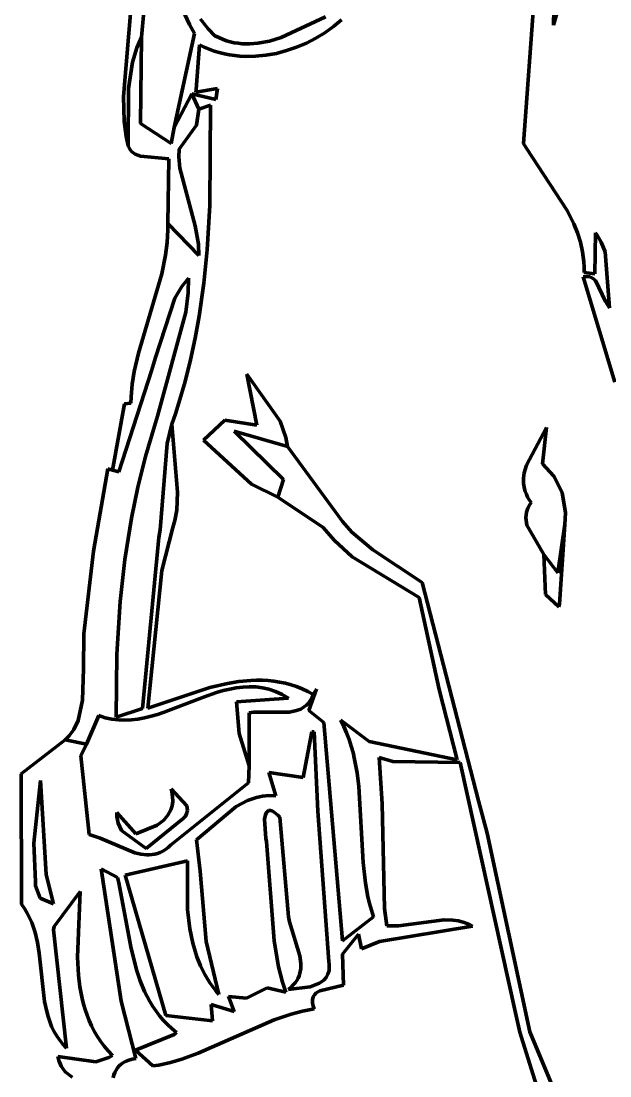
# Model space of a CAD drawing. Header units: millimetres. Extents: x 0 to 8.5, y 0 to 13.2.
# Drawn here: x 5.662 to 6.471, y 4.663 to 6.113 of the extents above; entities that cross this region are included whole.
import ezdxf

# ---------------------------------------------------------------- set-up
doc = ezdxf.new("R2010")
doc.units = ezdxf.units.MM
for name, color, linetype, lineweight in [('color#060606ff', 7, 'CONTINUOUS', 100), ('color#5c5c5cff', 7, 'CONTINUOUS', 100), ('color#aeaeaeff', 7, 'CONTINUOUS', 100), ('color#ffffffff', 7, 'CONTINUOUS', 100)]:
    doc.layers.add(name, color=color, linetype=linetype, lineweight=lineweight)

msp = doc.modelspace()

# ---------------------------------------------------------------- linework, layer by layer
at = {"layer": 'color#060606ff'}
for p, q in [((5.8394, 6.2219), (5.8274, 6.0905)), ((6.3954, 6.1976), (6.3933, 6.107)), ((6.3933, 6.107), (6.4192, 6.1963)), ((6.3521, 5.9442), (6.3692, 6.1799)), ((5.8025, 6.0091), (5.8137, 6.1394)), ((5.8932, 6.108), (5.8843, 6.1275)), ((6.0194, 6.09), (6.0801, 6.1186)), ((5.9002, 6.0954), (5.8932, 6.108)), ((5.9085, 6.1155), (5.9188, 6.1018)), ((6.091, 6.105), (6.0792, 6.0966)), ((6.102, 6.1142), (6.091, 6.105)), ((5.8274, 6.0905), (5.8209, 6.076)), ((5.8722, 5.9664), (5.9002, 6.0954)), ((5.9188, 6.1018), (5.9281, 6.0926)), ((5.9281, 6.0926), (5.9334, 6.0899)), ((5.9334, 6.0899), (5.9387, 6.0876)), ((6.0034, 6.0852), (6.0194, 6.09)), ((6.0668, 6.089), (6.0539, 6.0824)), ((6.0792, 6.0966), (6.0668, 6.089)), ((5.8209, 6.076), (5.8148, 6.056)), ((5.9069, 6.0799), (5.9025, 6.0187)), ((5.9136, 6.0768), (5.9069, 6.0799)), ((5.9204, 6.074), (5.9136, 6.0768)), ((5.9272, 6.0715), (5.9204, 6.074)), ((5.9387, 6.0876), (5.944, 6.0857)), ((5.944, 6.0857), (5.9494, 6.0841)), ((5.9494, 6.0841), (5.9548, 6.0829)), ((5.9548, 6.0829), (5.9602, 6.0821)), ((5.9602, 6.0821), (5.9656, 6.0815)), ((5.9656, 6.0815), (5.9764, 6.0813)), ((5.9764, 6.0813), (5.9872, 6.0821)), ((5.9872, 6.0821), (6.0034, 6.0852)), ((6.0405, 6.0767), (6.0267, 6.072)), ((6.0539, 6.0824), (6.0405, 6.0767)), ((5.9342, 6.0695), (5.9272, 6.0715)), ((5.9412, 6.0678), (5.9342, 6.0695)), ((5.9483, 6.0664), (5.9412, 6.0678)), ((5.9554, 6.0653), (5.9483, 6.0664)), ((5.9625, 6.0646), (5.9554, 6.0653)), ((5.9697, 6.0642), (5.9625, 6.0646)), ((5.9841, 6.0644), (5.9697, 6.0642)), ((5.9984, 6.0658), (5.9841, 6.0644)), ((6.0127, 6.0683), (5.9984, 6.0658)), ((6.0267, 6.072), (6.0127, 6.0683)), ((5.8148, 6.056), (5.8097, 6.0199)), ((5.8097, 6.0199), (5.8092, 5.9411)), ((5.9022, 6.0151), (5.932, 6.0198)), ((5.9025, 6.0187), (5.9022, 6.0151)), ((5.932, 6.0198), (5.9293, 6.005)), ((5.8036, 5.975), (5.8025, 6.0091)), ((5.8967, 6.0128), (5.8722, 5.9664)), ((5.9293, 6.005), (5.8967, 6.0128)), ((5.9031, 5.9698), (5.9063, 5.9917)), ((5.9063, 5.9917), (5.9223, 5.9973)), ((5.9223, 5.9973), (5.9214, 5.8593)), ((5.8063, 5.9546), (5.8036, 5.975)), ((5.8789, 5.9364), (5.9031, 5.9698)), ((5.8092, 5.9411), (5.8063, 5.9546)), ((6.3557, 5.9384), (6.3521, 5.9442)), ((5.8788, 5.926), (5.8789, 5.9364)), ((6.4122, 5.8524), (6.3557, 5.9384)), ((5.8801, 5.9106), (5.8788, 5.926)), ((5.9009, 5.8314), (5.8801, 5.9106)), ((5.9214, 5.8593), (5.9177, 5.7981)), ((6.4212, 5.8342), (6.4122, 5.8524)), ((5.8636, 5.8259), (5.8636, 5.8347)), ((5.8636, 5.8347), (5.9062, 5.7906)), ((5.9055, 5.8062), (5.9009, 5.8314)), ((6.4262, 5.8217), (6.4212, 5.8342)), ((5.8625, 5.8084), (5.8632, 5.8171)), ((5.8632, 5.8171), (5.8636, 5.8259)), ((6.4303, 5.8088), (6.4262, 5.8217)), ((6.4512, 5.8217), (6.4504, 5.7652)), ((6.4534, 5.8186), (6.4512, 5.8217)), ((6.459, 5.809), (6.4534, 5.8186)), ((5.8603, 5.7911), (5.8625, 5.8084)), ((5.9062, 5.7906), (5.9055, 5.8062)), ((6.4333, 5.7954), (6.4303, 5.8088)), ((6.4642, 5.7955), (6.459, 5.809)), ((5.8552, 5.7655), (5.8603, 5.7911)), ((5.9177, 5.7981), (5.9131, 5.7524)), ((6.4343, 5.7886), (6.4333, 5.7954)), ((6.435, 5.7816), (6.4343, 5.7886)), ((6.4702, 5.7185), (6.4642, 5.7955)), ((6.4354, 5.7745), (6.435, 5.7816)), ((6.4354, 5.7672), (6.4354, 5.7745)), ((5.8232, 5.6564), (5.8552, 5.7655)), ((5.892, 5.7594), (5.8828, 5.748)), ((5.8914, 5.7391), (5.892, 5.7594)), ((6.4343, 5.7613), (6.4392, 5.7616)), ((6.4778, 5.6164), (6.4343, 5.7613)), ((6.4504, 5.7652), (6.4354, 5.7672)), ((6.4392, 5.7616), (6.4433, 5.761)), ((6.4433, 5.761), (6.4469, 5.7595)), ((6.4469, 5.7595), (6.4513, 5.7561)), ((6.4513, 5.7561), (6.465, 5.7273)), ((5.8828, 5.748), (5.873, 5.7318)), ((5.9131, 5.7524), (5.9067, 5.707)), ((5.873, 5.7318), (5.8465, 5.6502)), ((5.8882, 5.7124), (5.8914, 5.7391)), ((6.465, 5.7273), (6.4702, 5.7185)), ((5.8495, 5.5697), (5.8882, 5.7124)), ((5.9067, 5.707), (5.9013, 5.6769)), ((5.9013, 5.6769), (5.8948, 5.647)), ((5.8175, 5.631), (5.8232, 5.6564)), ((5.8465, 5.6502), (5.8411, 5.6319)), ((5.8948, 5.647), (5.8874, 5.6173)), ((5.8411, 5.6319), (5.7961, 5.493)), ((5.8147, 5.6138), (5.8175, 5.631)), ((5.8131, 5.5964), (5.8147, 5.6138)), ((5.8874, 5.6173), (5.8788, 5.5878)), ((5.8127, 5.5876), (5.8131, 5.5964)), ((5.7876, 5.4955), (5.804, 5.5867)), ((5.804, 5.5867), (5.8127, 5.5876)), ((5.8788, 5.5878), (5.874, 5.5731)), ((5.845, 5.5559), (5.8495, 5.5697)), ((5.874, 5.5731), (5.869, 5.5585)), ((5.8327, 5.5142), (5.845, 5.5559)), ((5.869, 5.5585), (5.8625, 5.5322)), ((5.9547, 5.5492), (6.0279, 5.5282)), ((6.0223, 5.4826), (5.9547, 5.5492)), ((5.8625, 5.5322), (5.853, 5.4136)), ((6.0279, 5.5282), (6.1037, 5.4248)), ((5.8222, 5.4721), (5.8327, 5.5142)), ((5.7961, 5.493), (5.7876, 5.4955)), ((6.0146, 5.4583), (6.0223, 5.4826)), ((5.8135, 5.4296), (5.8222, 5.4721)), ((6.0771, 5.4167), (6.0146, 5.4583)), ((5.8043, 5.3725), (5.8135, 5.4296)), ((6.1037, 5.4248), (6.1162, 5.4102)), ((5.853, 5.4136), (5.8513, 5.4029)), ((6.0919, 5.3993), (6.0771, 5.4167)), ((6.1162, 5.4102), (6.1454, 5.3861)), ((5.8513, 5.4029), (5.8289, 5.168)), ((6.1169, 5.3764), (6.0919, 5.3993)), ((6.1454, 5.3861), (6.2131, 5.3413)), ((5.7979, 5.3149), (5.8043, 5.3725)), ((6.209, 5.3204), (6.1169, 5.3764)), ((6.2131, 5.3413), (6.2903, 5.0411)), ((6.2364, 5.1941), (6.209, 5.3204)), ((5.7933, 5.2427), (5.7979, 5.3149)), ((5.7925, 5.1559), (5.7933, 5.2427)), ((6.068, 5.1944), (6.0574, 5.1652)), ((6.0633, 5.1874), (6.068, 5.1944)), ((6.2609, 5.0974), (6.2364, 5.1941)), ((6.0562, 5.1748), (6.0583, 5.1774)), ((6.0583, 5.1774), (6.0602, 5.1804)), ((6.0602, 5.1804), (6.0619, 5.1837)), ((6.0619, 5.1837), (6.0633, 5.1874)), ((5.8289, 5.168), (5.7925, 5.1559)), ((5.9754, 5.0892), (5.9755, 5.1621)), ((5.9755, 5.1621), (5.9818, 5.1629)), ((5.9818, 5.1629), (6.0308, 5.163)), ((6.0308, 5.163), (6.0404, 5.165)), ((6.0404, 5.165), (6.0462, 5.1672)), ((6.0462, 5.1672), (6.0515, 5.1705)), ((6.0515, 5.1705), (6.054, 5.1725)), ((6.054, 5.1725), (6.0562, 5.1748)), ((6.0574, 5.1652), (6.0779, 5.1488)), ((6.0779, 5.1488), (6.1034, 4.8486)), ((6.1055, 5.1433), (6.1012, 5.1521)), ((6.1012, 5.1521), (6.1403, 5.1225)), ((6.0614, 5.1359), (6.0494, 5.0731)), ((6.0648, 5.1357), (6.0614, 5.1359)), ((6.0698, 5.0269), (6.0648, 5.1357)), ((6.1092, 5.1344), (6.1055, 5.1433)), ((6.1126, 5.1254), (6.1092, 5.1344)), ((5.6619, 5.0783), (5.7226, 5.1248)), ((5.7226, 5.1248), (5.7518, 5.1188)), ((5.7518, 5.1188), (5.7439, 5.1029)), ((6.1155, 5.1164), (6.1126, 5.1254)), ((6.1403, 5.1225), (6.2609, 5.0974)), ((5.7439, 5.1029), (5.7556, 4.9949)), ((6.118, 5.1073), (6.1155, 5.1164)), ((6.1201, 5.0981), (6.118, 5.1073)), ((5.9745, 5.0659), (5.9754, 5.0892)), ((6.1235, 5.0796), (6.1201, 5.0981)), ((6.1726, 5.0949), (6.1539, 5.1005)), ((6.1539, 5.1005), (6.1579, 5.0368)), ((6.2652, 5.0939), (6.1726, 5.0949)), ((6.3411, 4.7495), (6.2652, 5.0939)), ((5.6624, 4.8991), (5.6619, 5.0783)), ((6.0494, 5.0731), (6.0021, 5.0802)), ((6.0021, 5.0802), (6.0117, 5.0479)), ((6.1258, 5.0608), (6.1235, 5.0796)), ((5.6888, 5.0692), (5.6793, 4.9827)), ((5.6966, 4.9397), (5.6888, 5.0692)), ((5.8673, 4.9803), (5.9745, 5.0659)), ((6.1318, 4.9562), (6.1258, 5.0608)), ((5.8681, 5.0576), (5.8895, 5.0343)), ((5.869, 5.0539), (5.8681, 5.0576)), ((5.8701, 5.0468), (5.869, 5.0539)), ((5.8702, 5.0402), (5.8701, 5.0468)), ((5.9852, 5.0456), (5.9729, 5.0414)), ((5.9937, 5.0474), (5.9852, 5.0456)), ((6.0025, 5.0482), (5.9937, 5.0474)), ((6.0117, 5.0479), (6.0025, 5.0482)), ((5.8677, 5.0286), (5.8694, 5.0341)), ((5.8694, 5.0341), (5.8702, 5.0402)), ((5.8895, 5.0343), (5.8906, 5.028)), ((5.9574, 5.0333), (5.9029, 4.9877)), ((5.9729, 5.0414), (5.9574, 5.0333)), ((6.1579, 5.0368), (6.161, 4.8933)), ((6.2903, 5.0411), (6.3025, 4.9965)), ((5.7934, 5.0197), (5.7934, 5.025)), ((5.7934, 5.025), (5.8196, 4.9956)), ((5.7951, 5.0103), (5.7934, 5.0197)), ((5.8847, 5.0166), (5.8338, 4.9755)), ((5.8582, 5.0147), (5.8637, 5.0212)), ((5.8637, 5.0212), (5.8677, 5.0286)), ((5.8876, 5.0199), (5.8847, 5.0166)), ((5.8894, 5.0232), (5.8876, 5.0199)), ((5.8906, 5.028), (5.8894, 5.0232)), ((5.9964, 5.0161), (5.9976, 5.022)), ((5.9984, 4.9894), (5.9964, 5.0161)), ((5.9976, 5.022), (5.9989, 5.025)), ((5.9989, 5.025), (6.0008, 5.027)), ((6.0008, 5.027), (6.0019, 5.0276)), ((6.0019, 5.0276), (6.0032, 5.0279)), ((6.0032, 5.0279), (6.0047, 5.0278)), ((6.0047, 5.0278), (6.0064, 5.0273)), ((6.0064, 5.0273), (6.0082, 5.0264)), ((6.0082, 5.0264), (6.0102, 5.0251)), ((6.0102, 5.0251), (6.0124, 5.0234)), ((6.0124, 5.0234), (6.0149, 5.0212)), ((6.0149, 5.0212), (6.0175, 5.0185)), ((6.0175, 5.0185), (6.0293, 4.8818)), ((6.0847, 4.8202), (6.0698, 5.0269)), ((5.8001, 5.0002), (5.7951, 5.0103)), ((5.8196, 4.9956), (5.8489, 5.0075)), ((5.8489, 5.0075), (5.8582, 5.0147)), ((5.7556, 4.9949), (5.7707, 4.9898)), ((5.7707, 4.9898), (5.8184, 4.9697)), ((5.8338, 4.9755), (5.8001, 5.0002)), ((5.9029, 4.9877), (5.9078, 4.9444)), ((5.9993, 4.9854), (5.9984, 4.9894)), ((6.3025, 4.9965), (6.361, 4.7237)), ((5.6793, 4.9827), (5.6819, 4.9296)), ((5.8567, 4.972), (5.8603, 4.9743)), ((5.8603, 4.9743), (5.8638, 4.977)), ((5.8638, 4.977), (5.8673, 4.9803)), ((6.0097, 4.8485), (5.9993, 4.9854)), ((5.8904, 4.9587), (5.8047, 4.9388)), ((5.8184, 4.9697), (5.8263, 4.9678)), ((5.8263, 4.9678), (5.8342, 4.9669)), ((5.8342, 4.9669), (5.838, 4.9669)), ((5.838, 4.9669), (5.8419, 4.9672)), ((5.8419, 4.9672), (5.8456, 4.9678)), ((5.8456, 4.9678), (5.8494, 4.9688)), ((5.8494, 4.9688), (5.8531, 4.9702)), ((5.8531, 4.9702), (5.8567, 4.972)), ((5.8904, 4.8918), (5.8904, 4.9587)), ((5.7944, 4.9358), (5.7719, 4.9477)), ((5.7719, 4.9477), (5.7996, 4.7657)), ((5.9078, 4.9444), (5.9163, 4.8479)), ((6.1351, 4.9279), (6.1318, 4.9562)), ((5.6819, 4.9296), (5.6818, 4.9244)), ((5.7064, 4.8994), (5.6966, 4.9397)), ((5.7962, 4.9282), (5.7944, 4.9358)), ((5.8047, 4.9388), (5.8607, 4.7461)), ((5.6818, 4.9244), (5.6883, 4.9075)), ((5.7429, 4.9167), (5.7073, 4.8682)), ((5.7393, 4.8264), (5.7429, 4.9167)), ((5.8129, 4.8406), (5.7962, 4.9282)), ((6.1385, 4.9092), (6.1351, 4.9279)), ((5.6883, 4.9075), (5.7064, 4.8994)), ((6.1407, 4.8999), (6.1385, 4.9092)), ((6.1433, 4.8907), (6.1407, 4.8999)), ((5.6667, 4.8931), (5.6624, 4.8991)), ((5.6704, 4.8869), (5.6667, 4.8931)), ((5.6737, 4.8805), (5.6704, 4.8869)), ((5.8937, 4.8652), (5.8904, 4.8918)), ((6.1463, 4.8816), (6.1433, 4.8907)), ((6.161, 4.8933), (6.1643, 4.8695)), ((5.6766, 4.8739), (5.6737, 4.8805)), ((5.679, 4.8672), (5.6766, 4.8739)), ((6.0293, 4.8818), (6.0306, 4.8747)), ((6.0306, 4.8747), (6.0451, 4.8281)), ((6.1034, 4.8486), (6.1463, 4.8816)), ((6.1804, 4.8694), (6.243, 4.8775)), ((6.243, 4.8775), (6.2551, 4.8772)), ((6.2551, 4.8772), (6.263, 4.8761)), ((6.263, 4.8761), (6.2707, 4.874)), ((6.2707, 4.874), (6.2782, 4.8709)), ((6.2782, 4.8709), (6.2819, 4.8689)), ((5.6811, 4.8603), (5.679, 4.8672)), ((5.6843, 4.8462), (5.6811, 4.8603)), ((5.7073, 4.8682), (5.7063, 4.8636)), ((5.7063, 4.8636), (5.7242, 4.701)), ((5.8978, 4.8456), (5.8937, 4.8652)), ((6.1254, 4.8579), (6.1033, 4.8305)), ((6.1295, 4.8379), (6.1254, 4.8579)), ((6.2819, 4.8689), (6.1545, 4.8479)), ((6.1643, 4.8695), (6.1804, 4.8694)), ((5.6866, 4.8317), (5.6843, 4.8462)), ((5.9036, 4.8266), (5.8978, 4.8456)), ((5.9163, 4.8479), (5.9338, 4.7748)), ((6.0155, 4.8129), (6.0097, 4.8485)), ((6.1545, 4.8479), (6.1295, 4.8379)), ((5.6941, 4.7655), (5.6866, 4.8317)), ((5.8207, 4.809), (5.8129, 4.8406)), ((6.0451, 4.8281), (6.0465, 4.8176)), ((6.1033, 4.8305), (6.1051, 4.7878)), ((5.7407, 4.8017), (5.7393, 4.8264)), ((5.9086, 4.8144), (5.9036, 4.8266)), ((5.9145, 4.8025), (5.9086, 4.8144)), ((6.021, 4.7919), (6.0155, 4.8129)), ((6.0465, 4.8176), (6.0464, 4.8108)), ((6.0852, 4.8168), (6.0847, 4.8202)), ((6.0854, 4.8136), (6.0852, 4.8168)), ((6.0853, 4.8106), (6.0854, 4.8136)), ((5.7427, 4.7855), (5.7407, 4.8017)), ((5.8257, 4.7938), (5.8207, 4.809)), ((5.9214, 4.7911), (5.9145, 4.8025)), ((6.044, 4.8007), (6.0426, 4.7975)), ((6.0451, 4.8041), (6.044, 4.8007)), ((6.0464, 4.8108), (6.0451, 4.8041)), ((6.0779, 4.7948), (6.0811, 4.7984)), ((6.0811, 4.7984), (6.0835, 4.8028)), ((6.0835, 4.8028), (6.085, 4.8078)), ((6.085, 4.8078), (6.0853, 4.8106)), ((5.7457, 4.7696), (5.7427, 4.7855)), ((5.8317, 4.7791), (5.8257, 4.7938)), ((5.9294, 4.7801), (5.9214, 4.7911)), ((5.9717, 4.7699), (5.9999, 4.7843)), ((5.9999, 4.7843), (6.0258, 4.7781)), ((6.0258, 4.7781), (6.021, 4.7919)), ((6.0292, 4.7819), (6.0593, 4.7856)), ((6.0328, 4.7849), (6.0292, 4.7819)), ((6.0359, 4.788), (6.0328, 4.7849)), ((6.0385, 4.7911), (6.0359, 4.788)), ((6.0407, 4.7943), (6.0385, 4.7911)), ((6.0426, 4.7975), (6.0407, 4.7943)), ((6.0593, 4.7856), (6.0718, 4.7904)), ((6.0718, 4.7904), (6.0779, 4.7948)), ((6.1051, 4.7878), (6.0725, 4.7798)), ((5.7476, 4.7618), (5.7457, 4.7696)), ((5.8351, 4.772), (5.8317, 4.7791)), ((5.8389, 4.7651), (5.8351, 4.772)), ((5.9338, 4.7748), (5.9294, 4.7801)), ((5.9545, 4.7515), (5.9471, 4.7723)), ((5.9471, 4.7723), (5.9717, 4.7699)), ((6.0631, 4.7715), (6.0622, 4.7678)), ((6.0649, 4.7745), (6.0631, 4.7715)), ((6.0675, 4.777), (6.0649, 4.7745)), ((6.0725, 4.7798), (6.0675, 4.777)), ((5.6971, 4.7514), (5.6941, 4.7655)), ((5.7499, 4.7541), (5.7476, 4.7618)), ((5.7996, 4.7657), (5.8196, 4.6868)), ((5.8429, 4.7584), (5.8389, 4.7651)), ((5.8473, 4.7519), (5.8429, 4.7584)), ((5.9248, 4.7387), (5.9231, 4.761)), ((5.9231, 4.761), (5.9545, 4.7515)), ((6.0647, 4.755), (6.0486, 4.752)), ((6.0622, 4.7678), (6.0622, 4.7656)), ((6.0622, 4.7656), (6.0624, 4.7633)), ((6.0624, 4.7633), (6.0628, 4.7608)), ((6.0628, 4.7608), (6.0636, 4.758)), ((6.0636, 4.758), (6.0647, 4.755)), ((5.699, 4.7445), (5.6971, 4.7514)), ((5.7013, 4.7377), (5.699, 4.7445)), ((5.7525, 4.7465), (5.7499, 4.7541)), ((5.7554, 4.7391), (5.7525, 4.7465)), ((5.8521, 4.7456), (5.8473, 4.7519)), ((5.8573, 4.7395), (5.8521, 4.7456)), ((5.8607, 4.7461), (5.9248, 4.7387)), ((6.0097, 4.7401), (5.9054, 4.6944)), ((6.0328, 4.7479), (6.0097, 4.7401)), ((6.0486, 4.752), (6.0328, 4.7479)), ((6.3472, 4.723), (6.3411, 4.7495)), ((5.7039, 4.7311), (5.7013, 4.7377)), ((5.7069, 4.7247), (5.7039, 4.7311)), ((5.7587, 4.7317), (5.7554, 4.7391)), ((5.7625, 4.7246), (5.7587, 4.7317)), ((5.8629, 4.7337), (5.8573, 4.7395)), ((5.869, 4.7282), (5.8629, 4.7337)), ((5.8755, 4.7229), (5.869, 4.7282)), ((5.7105, 4.7184), (5.7069, 4.7247)), ((5.7145, 4.7124), (5.7105, 4.7184)), ((5.7191, 4.7066), (5.7145, 4.7124)), ((5.7666, 4.7175), (5.7625, 4.7246)), ((5.7712, 4.7107), (5.7666, 4.7175)), ((5.8191, 4.6982), (5.8724, 4.7198)), ((5.8724, 4.7198), (5.8755, 4.7229)), ((6.374, 4.6365), (6.3472, 4.723)), ((6.361, 4.7237), (6.4459, 4.5204)), ((5.7242, 4.701), (5.7191, 4.7066)), ((5.7762, 4.704), (5.7712, 4.7107)), ((5.7816, 4.6975), (5.7762, 4.704)), ((5.7876, 4.6912), (5.7816, 4.6975)), ((5.8431, 4.6767), (5.8191, 4.6982)), ((5.7138, 4.684), (5.7123, 4.6898)), ((5.7123, 4.6898), (5.7647, 4.6822)), ((5.717, 4.6766), (5.7138, 4.684)), ((5.7647, 4.6822), (5.7826, 4.6883)), ((5.7826, 4.6883), (5.7876, 4.6912)), ((5.8061, 4.6834), (5.8026, 4.6815)), ((5.8101, 4.6849), (5.8061, 4.6834)), ((5.8146, 4.686), (5.8101, 4.6849)), ((5.8196, 4.6868), (5.8146, 4.686)), ((5.8826, 4.6862), (5.867, 4.6816)), ((5.9054, 4.6944), (5.8826, 4.6862)), ((5.7227, 4.6686), (5.717, 4.6766)), ((5.7319, 4.6615), (5.7227, 4.6686)), ((5.7908, 4.6678), (5.7894, 4.6643)), ((5.7924, 4.671), (5.7908, 4.6678)), ((5.7944, 4.6741), (5.7924, 4.671)), ((5.7967, 4.6768), (5.7944, 4.6741)), ((5.7995, 4.6793), (5.7967, 4.6768)), ((5.8026, 4.6815), (5.7995, 4.6793)), ((5.8512, 4.678), (5.8431, 4.6767)), ((5.867, 4.6816), (5.8512, 4.678)), ((5.7894, 4.6643), (5.7884, 4.6606))]:
    msp.add_line(p, q, dxfattribs=at)
at = {"layer": 'color#5c5c5cff'}
for p, q in [((5.8209, 6.076), (5.8274, 6.0905)), ((5.8274, 6.0905), (5.8261, 5.9719)), ((5.8148, 6.056), (5.8209, 6.076)), ((5.8097, 6.0199), (5.8148, 6.056)), ((5.8092, 5.9411), (5.8097, 6.0199)), ((5.8722, 5.9664), (5.8967, 6.0128)), ((5.8967, 6.0128), (5.9063, 5.9917)), ((5.9063, 5.9917), (5.9031, 5.9698)), ((5.8261, 5.9719), (5.8681, 5.9446)), ((5.8681, 5.9446), (5.8722, 5.9664)), ((5.9031, 5.9698), (5.8789, 5.9364)), ((5.8112, 5.9368), (5.8092, 5.9411)), ((5.8138, 5.9334), (5.8112, 5.9368)), ((5.8185, 5.9297), (5.8138, 5.9334)), ((5.826, 5.9268), (5.8185, 5.9297)), ((5.8789, 5.9364), (5.8788, 5.926)), ((5.8651, 5.9234), (5.826, 5.9268)), ((5.8636, 5.8347), (5.8651, 5.9234)), ((5.8788, 5.926), (5.8801, 5.9106)), ((5.8801, 5.9106), (5.9009, 5.8314)), ((5.9062, 5.7906), (5.8636, 5.8347)), ((5.9009, 5.8314), (5.9055, 5.8062)), ((5.9055, 5.8062), (5.9062, 5.7906)), ((5.8828, 5.748), (5.892, 5.7594)), ((5.892, 5.7594), (5.8914, 5.7391)), ((5.873, 5.7318), (5.8828, 5.748)), ((5.8465, 5.6502), (5.873, 5.7318)), ((5.8914, 5.7391), (5.8882, 5.7124)), ((5.8882, 5.7124), (5.8495, 5.5697)), ((5.8411, 5.6319), (5.8465, 5.6502)), ((5.7961, 5.493), (5.8411, 5.6319)), ((5.8495, 5.5697), (5.845, 5.5559)), ((5.845, 5.5559), (5.8327, 5.5142)), ((5.8625, 5.5322), (5.869, 5.5585)), ((5.869, 5.5585), (5.8768, 5.4651)), ((6.3562, 5.5025), (6.3838, 5.5542)), ((6.3838, 5.5542), (6.3784, 5.5041)), ((5.853, 5.4136), (5.8625, 5.5322)), ((5.8327, 5.5142), (5.8222, 5.4721)), ((5.7612, 5.3844), (5.781, 5.4975)), ((5.781, 5.4975), (5.7876, 5.4955)), ((5.7876, 5.4955), (5.7961, 5.493)), ((6.3532, 5.4917), (6.3562, 5.5025)), ((6.3784, 5.5041), (6.3939, 5.4874)), ((6.3523, 5.4844), (6.3532, 5.4917)), ((6.3524, 5.4771), (6.3523, 5.4844)), ((6.3939, 5.4874), (6.4053, 5.465)), ((5.8222, 5.4721), (5.8135, 5.4296)), ((5.8768, 5.4651), (5.8758, 5.4407)), ((6.3536, 5.4697), (6.3524, 5.4771)), ((6.3547, 5.466), (6.3536, 5.4697)), ((6.3561, 5.4623), (6.3547, 5.466)), ((6.4053, 5.465), (6.4101, 5.437)), ((6.3579, 5.4586), (6.3561, 5.4623)), ((6.3601, 5.4548), (6.3579, 5.4586)), ((6.3626, 5.4511), (6.3601, 5.4548)), ((6.3609, 5.4484), (6.3626, 5.4511)), ((5.8758, 5.4407), (5.8731, 5.4262)), ((6.3556, 5.43), (6.3565, 5.4378)), ((6.3565, 5.4378), (6.3582, 5.4431)), ((6.3582, 5.4431), (6.3609, 5.4484)), ((6.4101, 5.437), (6.4092, 5.4206)), ((5.8135, 5.4296), (5.8043, 5.3725)), ((5.8731, 5.4262), (5.8702, 5.4166)), ((6.3569, 5.4199), (6.3556, 5.43)), ((5.8513, 5.4029), (5.853, 5.4136)), ((5.8702, 5.4166), (5.8554, 5.3578)), ((6.3803, 5.3795), (6.3569, 5.4199)), ((6.4092, 5.4206), (6.3993, 5.3545)), ((5.8289, 5.168), (5.8513, 5.4029)), ((5.7483, 5.2705), (5.7612, 5.3844)), ((6.3993, 5.3545), (6.3803, 5.3795)), ((5.8043, 5.3725), (5.7979, 5.3149)), ((5.8554, 5.3578), (5.8362, 5.1683)), ((5.7979, 5.3149), (5.7933, 5.2427)), ((5.7478, 5.2226), (5.7483, 5.2705)), ((5.7933, 5.2427), (5.7925, 5.1559)), ((5.7465, 5.1793), (5.7478, 5.2226)), ((5.9453, 5.2025), (5.9613, 5.2051)), ((5.9613, 5.2051), (5.9774, 5.2066)), ((5.9774, 5.2066), (5.9854, 5.2068)), ((5.9854, 5.2068), (5.9934, 5.2068)), ((5.9934, 5.2068), (6.0013, 5.2064)), ((6.0013, 5.2064), (6.0092, 5.2056)), ((6.0092, 5.2056), (6.0171, 5.2043)), ((6.0171, 5.2043), (6.025, 5.2027)), ((5.8362, 5.1683), (5.9212, 5.197)), ((5.9305, 5.1899), (5.9125, 5.1836)), ((5.9212, 5.197), (5.9453, 5.2025)), ((5.9395, 5.1925), (5.9305, 5.1899)), ((5.9485, 5.1947), (5.9395, 5.1925)), ((5.9575, 5.1963), (5.9485, 5.1947)), ((5.9665, 5.1974), (5.9575, 5.1963)), ((5.9755, 5.1979), (5.9665, 5.1974)), ((5.9845, 5.1976), (5.9755, 5.1979)), ((5.9935, 5.1964), (5.9845, 5.1976)), ((6.0025, 5.1944), (5.9935, 5.1964)), ((6.0115, 5.1914), (6.0025, 5.1944)), ((6.0205, 5.1873), (6.0115, 5.1914)), ((6.025, 5.2027), (6.0328, 5.2006)), ((6.0328, 5.2006), (6.0405, 5.1981)), ((6.0405, 5.1981), (6.0482, 5.195)), ((6.0482, 5.195), (6.0558, 5.1915)), ((6.0558, 5.1915), (6.0633, 5.1874)), ((5.7405, 5.1515), (5.7465, 5.1793)), ((5.9125, 5.1836), (5.8585, 5.1628)), ((5.9577, 5.1771), (6.0295, 5.1821)), ((5.9614, 5.1336), (5.9577, 5.1771)), ((6.0295, 5.1821), (6.0205, 5.1873)), ((6.0583, 5.1774), (6.0562, 5.1748)), ((6.0602, 5.1804), (6.0583, 5.1774)), ((6.0619, 5.1837), (6.0602, 5.1804)), ((6.0633, 5.1874), (6.0619, 5.1837)), ((5.7925, 5.1559), (5.8289, 5.168)), ((5.8585, 5.1628), (5.8495, 5.1598)), ((5.9755, 5.1621), (5.9754, 5.0892)), ((5.9818, 5.1629), (5.9755, 5.1621)), ((6.0308, 5.163), (5.9818, 5.1629)), ((6.0404, 5.165), (6.0308, 5.163)), ((6.0462, 5.1672), (6.0404, 5.165)), ((6.0515, 5.1705), (6.0462, 5.1672)), ((6.054, 5.1725), (6.0515, 5.1705)), ((6.0562, 5.1748), (6.054, 5.1725)), ((5.7343, 5.1389), (5.7405, 5.1515)), ((5.7686, 5.1584), (5.7518, 5.1188)), ((5.7776, 5.1553), (5.7686, 5.1584)), ((5.7866, 5.1533), (5.7776, 5.1553)), ((5.7956, 5.1522), (5.7866, 5.1533)), ((5.8046, 5.1518), (5.7956, 5.1522)), ((5.8136, 5.1523), (5.8046, 5.1518)), ((5.8225, 5.1533), (5.8136, 5.1523)), ((5.8315, 5.155), (5.8225, 5.1533)), ((5.8405, 5.1572), (5.8315, 5.155)), ((5.8495, 5.1598), (5.8405, 5.1572)), ((5.7279, 5.1302), (5.7343, 5.1389)), ((5.9754, 5.0892), (5.9614, 5.1336)), ((5.7226, 5.1248), (5.7279, 5.1302)), ((5.7518, 5.1188), (5.7226, 5.1248))]:
    msp.add_line(p, q, dxfattribs=at)
at = {"layer": 'color#aeaeaeff'}
for p, q in [((5.9719, 5.6274), (6.018, 5.5627)), ((5.9856, 5.5574), (5.9719, 5.6274)), ((5.9124, 5.5366), (5.9418, 5.5643)), ((5.9418, 5.5643), (5.9856, 5.5574)), ((6.018, 5.5627), (6.0258, 5.5402)), ((6.0279, 5.5282), (5.9547, 5.5492)), ((5.9547, 5.5492), (6.0223, 5.4826)), ((6.0258, 5.5402), (6.0279, 5.5282)), ((5.9785, 5.4764), (5.9124, 5.5366)), ((6.0223, 5.4826), (6.0146, 5.4583)), ((6.0146, 5.4583), (5.9785, 5.4764)), ((6.3993, 5.3545), (6.4092, 5.4206)), ((6.4092, 5.4206), (6.4018, 5.3115)), ((6.3822, 5.3245), (6.3803, 5.3795)), ((6.3803, 5.3795), (6.3993, 5.3545)), ((6.4006, 5.3077), (6.3822, 5.3245)), ((6.4018, 5.3115), (6.4006, 5.3077))]:
    msp.add_line(p, q, dxfattribs=at)
at = {"layer": 'color#ffffffff'}
for p, q in [((5.8274, 6.0905), (5.8394, 6.2219)), ((6.3933, 6.107), (6.3954, 6.1976)), ((6.4192, 6.1963), (6.3933, 6.107)), ((6.3692, 6.1799), (6.3521, 5.9442)), ((5.8137, 6.1394), (5.8025, 6.0091)), ((5.8843, 6.1275), (5.8932, 6.108)), ((6.0801, 6.1186), (6.0194, 6.09)), ((5.8932, 6.108), (5.9002, 6.0954)), ((5.9188, 6.1018), (5.9085, 6.1155)), ((6.0792, 6.0966), (6.091, 6.105)), ((6.091, 6.105), (6.102, 6.1142)), ((5.8261, 5.9719), (5.8274, 6.0905)), ((5.9002, 6.0954), (5.8722, 5.9664)), ((5.9281, 6.0926), (5.9188, 6.1018)), ((5.9334, 6.0899), (5.9281, 6.0926)), ((5.9387, 6.0876), (5.9334, 6.0899)), ((6.0194, 6.09), (6.0034, 6.0852)), ((6.0539, 6.0824), (6.0668, 6.089)), ((6.0668, 6.089), (6.0792, 6.0966)), ((5.9025, 6.0187), (5.9069, 6.0799)), ((5.9069, 6.0799), (5.9136, 6.0768)), ((5.9136, 6.0768), (5.9204, 6.074)), ((5.9204, 6.074), (5.9272, 6.0715)), ((5.944, 6.0857), (5.9387, 6.0876)), ((5.9494, 6.0841), (5.944, 6.0857)), ((5.9548, 6.0829), (5.9494, 6.0841)), ((5.9602, 6.0821), (5.9548, 6.0829)), ((5.9656, 6.0815), (5.9602, 6.0821)), ((5.9764, 6.0813), (5.9656, 6.0815)), ((5.9872, 6.0821), (5.9764, 6.0813)), ((6.0034, 6.0852), (5.9872, 6.0821)), ((6.0267, 6.072), (6.0405, 6.0767)), ((6.0405, 6.0767), (6.0539, 6.0824)), ((5.9272, 6.0715), (5.9342, 6.0695)), ((5.9342, 6.0695), (5.9412, 6.0678)), ((5.9412, 6.0678), (5.9483, 6.0664)), ((5.9483, 6.0664), (5.9554, 6.0653)), ((5.9554, 6.0653), (5.9625, 6.0646)), ((5.9625, 6.0646), (5.9697, 6.0642)), ((5.9697, 6.0642), (5.9841, 6.0644)), ((5.9841, 6.0644), (5.9984, 6.0658)), ((5.9984, 6.0658), (6.0127, 6.0683)), ((6.0127, 6.0683), (6.0267, 6.072)), ((5.932, 6.0198), (5.9022, 6.0151)), ((5.9022, 6.0151), (5.9025, 6.0187)), ((5.9293, 6.005), (5.932, 6.0198)), ((5.8025, 6.0091), (5.8036, 5.975)), ((5.9063, 5.9917), (5.8967, 6.0128)), ((5.8967, 6.0128), (5.9293, 6.005)), ((5.9223, 5.9973), (5.9063, 5.9917)), ((5.9214, 5.8593), (5.9223, 5.9973)), ((5.8036, 5.975), (5.8063, 5.9546)), ((5.8681, 5.9446), (5.8261, 5.9719)), ((5.8722, 5.9664), (5.8681, 5.9446)), ((5.8063, 5.9546), (5.8092, 5.9411)), ((6.3521, 5.9442), (6.3557, 5.9384)), ((5.8092, 5.9411), (5.8112, 5.9368)), ((5.8112, 5.9368), (5.8138, 5.9334)), ((5.8138, 5.9334), (5.8185, 5.9297)), ((5.8185, 5.9297), (5.826, 5.9268)), ((6.3557, 5.9384), (6.4122, 5.8524)), ((5.826, 5.9268), (5.8651, 5.9234)), ((5.8651, 5.9234), (5.8636, 5.8347)), ((5.9177, 5.7981), (5.9214, 5.8593)), ((6.4122, 5.8524), (6.4212, 5.8342)), ((5.8636, 5.8347), (5.8636, 5.8259)), ((6.4212, 5.8342), (6.4262, 5.8217)), ((5.8632, 5.8171), (5.8625, 5.8084)), ((5.8636, 5.8259), (5.8632, 5.8171)), ((6.4262, 5.8217), (6.4303, 5.8088)), ((6.4504, 5.7652), (6.4512, 5.8217)), ((6.4512, 5.8217), (6.4534, 5.8186)), ((6.4534, 5.8186), (6.459, 5.809)), ((5.8625, 5.8084), (5.8603, 5.7911)), ((6.4303, 5.8088), (6.4333, 5.7954)), ((6.459, 5.809), (6.4642, 5.7955)), ((5.8603, 5.7911), (5.8552, 5.7655)), ((5.9131, 5.7524), (5.9177, 5.7981)), ((6.4333, 5.7954), (6.4343, 5.7886)), ((6.4343, 5.7886), (6.435, 5.7816)), ((6.4642, 5.7955), (6.4702, 5.7185)), ((6.435, 5.7816), (6.4354, 5.7745)), ((6.4354, 5.7745), (6.4354, 5.7672)), ((5.8552, 5.7655), (5.8232, 5.6564)), ((6.4392, 5.7616), (6.4343, 5.7613)), ((6.4343, 5.7613), (6.4778, 5.6164)), ((6.4354, 5.7672), (6.4504, 5.7652)), ((6.4433, 5.761), (6.4392, 5.7616)), ((6.4469, 5.7595), (6.4433, 5.761)), ((6.4513, 5.7561), (6.4469, 5.7595)), ((6.465, 5.7273), (6.4513, 5.7561)), ((5.9067, 5.707), (5.9131, 5.7524)), ((6.4702, 5.7185), (6.465, 5.7273)), ((5.9013, 5.6769), (5.9067, 5.707)), ((5.8948, 5.647), (5.9013, 5.6769)), ((5.8232, 5.6564), (5.8175, 5.631)), ((5.8874, 5.6173), (5.8948, 5.647)), ((5.8175, 5.631), (5.8147, 5.6138)), ((6.018, 5.5627), (5.9719, 5.6274)), ((5.9719, 5.6274), (5.9856, 5.5574)), ((5.8147, 5.6138), (5.8131, 5.5964)), ((5.8788, 5.5878), (5.8874, 5.6173)), ((5.8131, 5.5964), (5.8127, 5.5876)), ((5.804, 5.5867), (5.7876, 5.4955)), ((5.8127, 5.5876), (5.804, 5.5867)), ((5.874, 5.5731), (5.8788, 5.5878)), ((5.869, 5.5585), (5.874, 5.5731)), ((5.8768, 5.4651), (5.869, 5.5585)), ((5.9418, 5.5643), (5.9124, 5.5366)), ((5.9856, 5.5574), (5.9418, 5.5643)), ((6.0258, 5.5402), (6.018, 5.5627)), ((6.3838, 5.5542), (6.3562, 5.5025)), ((6.3784, 5.5041), (6.3838, 5.5542)), ((6.0279, 5.5282), (6.0258, 5.5402)), ((5.9124, 5.5366), (5.9785, 5.4764)), ((6.1037, 5.4248), (6.0279, 5.5282)), ((5.781, 5.4975), (5.7612, 5.3844)), ((5.7876, 5.4955), (5.781, 5.4975)), ((6.3562, 5.5025), (6.3532, 5.4917)), ((6.3939, 5.4874), (6.3784, 5.5041)), ((6.3532, 5.4917), (6.3523, 5.4844)), ((6.3523, 5.4844), (6.3524, 5.4771)), ((6.4053, 5.465), (6.3939, 5.4874)), ((5.8758, 5.4407), (5.8768, 5.4651)), ((5.9785, 5.4764), (6.0146, 5.4583)), ((6.3524, 5.4771), (6.3536, 5.4697)), ((6.3536, 5.4697), (6.3547, 5.466)), ((6.3547, 5.466), (6.3561, 5.4623)), ((6.4101, 5.437), (6.4053, 5.465)), ((6.0146, 5.4583), (6.0771, 5.4167)), ((6.3561, 5.4623), (6.3579, 5.4586)), ((6.3579, 5.4586), (6.3601, 5.4548)), ((6.3601, 5.4548), (6.3626, 5.4511)), ((6.3626, 5.4511), (6.3609, 5.4484)), ((5.8731, 5.4262), (5.8758, 5.4407)), ((6.3565, 5.4378), (6.3556, 5.43)), ((6.3582, 5.4431), (6.3565, 5.4378)), ((6.3609, 5.4484), (6.3582, 5.4431)), ((6.4092, 5.4206), (6.4101, 5.437)), ((5.8702, 5.4166), (5.8731, 5.4262)), ((6.1162, 5.4102), (6.1037, 5.4248)), ((6.3556, 5.43), (6.3569, 5.4199)), ((5.8554, 5.3578), (5.8702, 5.4166)), ((6.0771, 5.4167), (6.0919, 5.3993)), ((6.1454, 5.3861), (6.1162, 5.4102)), ((6.3569, 5.4199), (6.3803, 5.3795)), ((6.4018, 5.3115), (6.4092, 5.4206)), ((6.0919, 5.3993), (6.1169, 5.3764)), ((5.7612, 5.3844), (5.7483, 5.2705)), ((6.2131, 5.3413), (6.1454, 5.3861)), ((6.3803, 5.3795), (6.3822, 5.3245)), ((6.1169, 5.3764), (6.209, 5.3204)), ((5.8362, 5.1683), (5.8554, 5.3578)), ((6.2903, 5.0411), (6.2131, 5.3413)), ((6.209, 5.3204), (6.2364, 5.1941)), ((6.3822, 5.3245), (6.4006, 5.3077)), ((6.4006, 5.3077), (6.4018, 5.3115)), ((5.7483, 5.2705), (5.7478, 5.2226)), ((5.7478, 5.2226), (5.7465, 5.1793)), ((5.9613, 5.2051), (5.9453, 5.2025)), ((5.9774, 5.2066), (5.9613, 5.2051)), ((5.9854, 5.2068), (5.9774, 5.2066)), ((5.9934, 5.2068), (5.9854, 5.2068)), ((6.0013, 5.2064), (5.9934, 5.2068)), ((6.0092, 5.2056), (6.0013, 5.2064)), ((6.0171, 5.2043), (6.0092, 5.2056)), ((6.025, 5.2027), (6.0171, 5.2043)), ((5.9212, 5.197), (5.8362, 5.1683)), ((5.9125, 5.1836), (5.9305, 5.1899)), ((5.9453, 5.2025), (5.9212, 5.197)), ((5.9305, 5.1899), (5.9395, 5.1925)), ((5.9395, 5.1925), (5.9485, 5.1947)), ((5.9485, 5.1947), (5.9575, 5.1963)), ((5.9575, 5.1963), (5.9665, 5.1974)), ((5.9665, 5.1974), (5.9755, 5.1979)), ((5.9755, 5.1979), (5.9845, 5.1976)), ((5.9845, 5.1976), (5.9935, 5.1964)), ((5.9935, 5.1964), (6.0025, 5.1944)), ((6.0025, 5.1944), (6.0115, 5.1914)), ((6.0115, 5.1914), (6.0205, 5.1873)), ((6.0328, 5.2006), (6.025, 5.2027)), ((6.0405, 5.1981), (6.0328, 5.2006)), ((6.0482, 5.195), (6.0405, 5.1981)), ((6.0558, 5.1915), (6.0482, 5.195)), ((6.0633, 5.1874), (6.0558, 5.1915)), ((6.0574, 5.1652), (6.068, 5.1944)), ((6.068, 5.1944), (6.0633, 5.1874)), ((6.2364, 5.1941), (6.2609, 5.0974)), ((5.7465, 5.1793), (5.7405, 5.1515)), ((5.8585, 5.1628), (5.9125, 5.1836)), ((6.0295, 5.1821), (5.9577, 5.1771)), ((5.9577, 5.1771), (5.9614, 5.1336)), ((6.0205, 5.1873), (6.0295, 5.1821)), ((5.8495, 5.1598), (5.8585, 5.1628)), ((6.0779, 5.1488), (6.0574, 5.1652)), ((5.7405, 5.1515), (5.7343, 5.1389)), ((5.7518, 5.1188), (5.7686, 5.1584)), ((5.7686, 5.1584), (5.7776, 5.1553)), ((5.7776, 5.1553), (5.7866, 5.1533)), ((5.7866, 5.1533), (5.7956, 5.1522)), ((5.7956, 5.1522), (5.8046, 5.1518)), ((5.8046, 5.1518), (5.8136, 5.1523)), ((5.8136, 5.1523), (5.8225, 5.1533)), ((5.8225, 5.1533), (5.8315, 5.155)), ((5.8315, 5.155), (5.8405, 5.1572)), ((5.8405, 5.1572), (5.8495, 5.1598)), ((6.1034, 4.8486), (6.0779, 5.1488)), ((6.1403, 5.1225), (6.1012, 5.1521)), ((6.1012, 5.1521), (6.1055, 5.1433)), ((5.7343, 5.1389), (5.7279, 5.1302)), ((5.9614, 5.1336), (5.9754, 5.0892)), ((6.0494, 5.0731), (6.0614, 5.1359)), ((6.0614, 5.1359), (6.0648, 5.1357)), ((6.0648, 5.1357), (6.0698, 5.0269)), ((6.1055, 5.1433), (6.1092, 5.1344)), ((6.1092, 5.1344), (6.1126, 5.1254)), ((5.7226, 5.1248), (5.6619, 5.0783)), ((5.7279, 5.1302), (5.7226, 5.1248)), ((5.7439, 5.1029), (5.7518, 5.1188)), ((6.1126, 5.1254), (6.1155, 5.1164)), ((6.2609, 5.0974), (6.1403, 5.1225)), ((5.7556, 4.9949), (5.7439, 5.1029)), ((6.1155, 5.1164), (6.118, 5.1073)), ((6.118, 5.1073), (6.1201, 5.0981)), ((5.9754, 5.0892), (5.9745, 5.0659)), ((6.1201, 5.0981), (6.1235, 5.0796)), ((6.1579, 5.0368), (6.1539, 5.1005)), ((6.1539, 5.1005), (6.1726, 5.0949)), ((6.1726, 5.0949), (6.2652, 5.0939)), ((6.2652, 5.0939), (6.3411, 4.7495)), ((5.6619, 5.0783), (5.6624, 4.8991)), ((6.0117, 5.0479), (6.0021, 5.0802)), ((6.0021, 5.0802), (6.0494, 5.0731)), ((6.1235, 5.0796), (6.1258, 5.0608)), ((5.6793, 4.9827), (5.6888, 5.0692)), ((5.6888, 5.0692), (5.6966, 4.9397)), ((5.9745, 5.0659), (5.8673, 4.9803)), ((6.1258, 5.0608), (6.1318, 4.9562)), ((5.8681, 5.0576), (5.869, 5.0539)), ((5.8895, 5.0343), (5.8681, 5.0576)), ((5.869, 5.0539), (5.8701, 5.0468)), ((5.8701, 5.0468), (5.8702, 5.0402)), ((5.9729, 5.0414), (5.9852, 5.0456)), ((5.9852, 5.0456), (5.9937, 5.0474)), ((5.9937, 5.0474), (6.0025, 5.0482)), ((6.0025, 5.0482), (6.0117, 5.0479)), ((5.8694, 5.0341), (5.8677, 5.0286)), ((5.8702, 5.0402), (5.8694, 5.0341)), ((5.8906, 5.028), (5.8895, 5.0343)), ((5.9029, 4.9877), (5.9574, 5.0333)), ((5.9574, 5.0333), (5.9729, 5.0414)), ((6.161, 4.8933), (6.1579, 5.0368)), ((6.3025, 4.9965), (6.2903, 5.0411)), ((5.8196, 4.9956), (5.7934, 5.025)), ((5.7934, 5.025), (5.7934, 5.0197)), ((5.7934, 5.0197), (5.7951, 5.0103)), ((5.8338, 4.9755), (5.8847, 5.0166)), ((5.8637, 5.0212), (5.8582, 5.0147)), ((5.8677, 5.0286), (5.8637, 5.0212)), ((5.8847, 5.0166), (5.8876, 5.0199)), ((5.8876, 5.0199), (5.8894, 5.0232)), ((5.8894, 5.0232), (5.8906, 5.028)), ((5.9976, 5.022), (5.9964, 5.0161)), ((5.9964, 5.0161), (5.9984, 4.9894)), ((5.9989, 5.025), (5.9976, 5.022)), ((6.0008, 5.027), (5.9989, 5.025)), ((6.0019, 5.0276), (6.0008, 5.027)), ((6.0032, 5.0279), (6.0019, 5.0276)), ((6.0047, 5.0278), (6.0032, 5.0279)), ((6.0064, 5.0273), (6.0047, 5.0278)), ((6.0082, 5.0264), (6.0064, 5.0273)), ((6.0102, 5.0251), (6.0082, 5.0264)), ((6.0124, 5.0234), (6.0102, 5.0251)), ((6.0149, 5.0212), (6.0124, 5.0234)), ((6.0175, 5.0185), (6.0149, 5.0212)), ((6.0293, 4.8818), (6.0175, 5.0185)), ((6.0698, 5.0269), (6.0847, 4.8202)), ((5.7951, 5.0103), (5.8001, 5.0002)), ((5.8489, 5.0075), (5.8196, 4.9956)), ((5.8582, 5.0147), (5.8489, 5.0075)), ((5.7707, 4.9898), (5.7556, 4.9949)), ((5.8184, 4.9697), (5.7707, 4.9898)), ((5.8001, 5.0002), (5.8338, 4.9755)), ((5.9078, 4.9444), (5.9029, 4.9877)), ((5.9984, 4.9894), (5.9993, 4.9854)), ((6.361, 4.7237), (6.3025, 4.9965)), ((5.6819, 4.9296), (5.6793, 4.9827)), ((5.8603, 4.9743), (5.8567, 4.972)), ((5.8638, 4.977), (5.8603, 4.9743)), ((5.8673, 4.9803), (5.8638, 4.977)), ((5.9993, 4.9854), (6.0097, 4.8485)), ((5.8047, 4.9388), (5.8904, 4.9587)), ((5.8263, 4.9678), (5.8184, 4.9697)), ((5.8342, 4.9669), (5.8263, 4.9678)), ((5.838, 4.9669), (5.8342, 4.9669)), ((5.8419, 4.9672), (5.838, 4.9669)), ((5.8456, 4.9678), (5.8419, 4.9672)), ((5.8494, 4.9688), (5.8456, 4.9678)), ((5.8531, 4.9702), (5.8494, 4.9688)), ((5.8567, 4.972), (5.8531, 4.9702)), ((5.8904, 4.9587), (5.8904, 4.8918)), ((5.7996, 4.7657), (5.7719, 4.9477)), ((5.7719, 4.9477), (5.7944, 4.9358)), ((5.9163, 4.8479), (5.9078, 4.9444)), ((6.1318, 4.9562), (6.1351, 4.9279)), ((5.6818, 4.9244), (5.6819, 4.9296)), ((5.6966, 4.9397), (5.7064, 4.8994)), ((5.7944, 4.9358), (5.7962, 4.9282)), ((5.8607, 4.7461), (5.8047, 4.9388)), ((5.6883, 4.9075), (5.6818, 4.9244)), ((5.7073, 4.8682), (5.7429, 4.9167)), ((5.7429, 4.9167), (5.7393, 4.8264)), ((5.7962, 4.9282), (5.8129, 4.8406)), ((6.1351, 4.9279), (6.1385, 4.9092)), ((5.7064, 4.8994), (5.6883, 4.9075)), ((6.1385, 4.9092), (6.1407, 4.8999)), ((6.1407, 4.8999), (6.1433, 4.8907)), ((5.6624, 4.8991), (5.6667, 4.8931)), ((5.6667, 4.8931), (5.6704, 4.8869)), ((5.6704, 4.8869), (5.6737, 4.8805)), ((5.8904, 4.8918), (5.8937, 4.8652)), ((6.1433, 4.8907), (6.1463, 4.8816)), ((6.1643, 4.8695), (6.161, 4.8933)), ((5.6737, 4.8805), (5.6766, 4.8739)), ((5.6766, 4.8739), (5.679, 4.8672)), ((6.0306, 4.8747), (6.0293, 4.8818)), ((6.0451, 4.8281), (6.0306, 4.8747)), ((6.1463, 4.8816), (6.1034, 4.8486)), ((6.243, 4.8775), (6.1804, 4.8694)), ((6.2551, 4.8772), (6.243, 4.8775)), ((6.263, 4.8761), (6.2551, 4.8772)), ((6.2707, 4.874), (6.263, 4.8761)), ((6.2782, 4.8709), (6.2707, 4.874)), ((6.2819, 4.8689), (6.2782, 4.8709)), ((5.679, 4.8672), (5.6811, 4.8603)), ((5.6811, 4.8603), (5.6843, 4.8462)), ((5.7063, 4.8636), (5.7073, 4.8682)), ((5.7242, 4.701), (5.7063, 4.8636)), ((5.8937, 4.8652), (5.8978, 4.8456)), ((6.1033, 4.8305), (6.1254, 4.8579)), ((6.1254, 4.8579), (6.1295, 4.8379)), ((6.1545, 4.8479), (6.2819, 4.8689)), ((6.1804, 4.8694), (6.1643, 4.8695)), ((5.6843, 4.8462), (5.6866, 4.8317)), ((5.8978, 4.8456), (5.9036, 4.8266)), ((5.9338, 4.7748), (5.9163, 4.8479)), ((6.0097, 4.8485), (6.0155, 4.8129)), ((6.1295, 4.8379), (6.1545, 4.8479)), ((5.6866, 4.8317), (5.6941, 4.7655)), ((5.8129, 4.8406), (5.8207, 4.809)), ((6.0465, 4.8176), (6.0451, 4.8281)), ((6.1051, 4.7878), (6.1033, 4.8305)), ((5.7393, 4.8264), (5.7407, 4.8017)), ((5.9036, 4.8266), (5.9086, 4.8144)), ((5.9086, 4.8144), (5.9145, 4.8025)), ((6.0155, 4.8129), (6.021, 4.7919)), ((6.0464, 4.8108), (6.0465, 4.8176)), ((6.0847, 4.8202), (6.0852, 4.8168)), ((6.0852, 4.8168), (6.0854, 4.8136)), ((6.0854, 4.8136), (6.0853, 4.8106)), ((5.7407, 4.8017), (5.7427, 4.7855)), ((5.8207, 4.809), (5.8257, 4.7938)), ((5.9145, 4.8025), (5.9214, 4.7911)), ((6.0426, 4.7975), (6.044, 4.8007)), ((6.044, 4.8007), (6.0451, 4.8041)), ((6.0451, 4.8041), (6.0464, 4.8108)), ((6.0811, 4.7984), (6.0779, 4.7948)), ((6.0835, 4.8028), (6.0811, 4.7984)), ((6.085, 4.8078), (6.0835, 4.8028)), ((6.0853, 4.8106), (6.085, 4.8078)), ((5.7427, 4.7855), (5.7457, 4.7696)), ((5.8257, 4.7938), (5.8317, 4.7791)), ((5.9214, 4.7911), (5.9294, 4.7801)), ((5.9999, 4.7843), (5.9717, 4.7699)), ((6.0258, 4.7781), (5.9999, 4.7843)), ((6.021, 4.7919), (6.0258, 4.7781)), ((6.0593, 4.7856), (6.0292, 4.7819)), ((6.0292, 4.7819), (6.0328, 4.7849)), ((6.0328, 4.7849), (6.0359, 4.788)), ((6.0359, 4.788), (6.0385, 4.7911)), ((6.0385, 4.7911), (6.0407, 4.7943)), ((6.0407, 4.7943), (6.0426, 4.7975)), ((6.0718, 4.7904), (6.0593, 4.7856)), ((6.0779, 4.7948), (6.0718, 4.7904)), ((6.0725, 4.7798), (6.1051, 4.7878)), ((5.7457, 4.7696), (5.7476, 4.7618)), ((5.8317, 4.7791), (5.8351, 4.772)), ((5.8351, 4.772), (5.8389, 4.7651)), ((5.9294, 4.7801), (5.9338, 4.7748)), ((5.9717, 4.7699), (5.9471, 4.7723)), ((5.9471, 4.7723), (5.9545, 4.7515)), ((6.0622, 4.7678), (6.0631, 4.7715)), ((6.0631, 4.7715), (6.0649, 4.7745)), ((6.0649, 4.7745), (6.0675, 4.777)), ((6.0675, 4.777), (6.0725, 4.7798)), ((5.6941, 4.7655), (5.6971, 4.7514)), ((5.7476, 4.7618), (5.7499, 4.7541)), ((5.8196, 4.6868), (5.7996, 4.7657)), ((5.8389, 4.7651), (5.8429, 4.7584)), ((5.8429, 4.7584), (5.8473, 4.7519)), ((5.9545, 4.7515), (5.9231, 4.761)), ((5.9231, 4.761), (5.9248, 4.7387)), ((6.0486, 4.752), (6.0647, 4.755)), ((6.0622, 4.7656), (6.0622, 4.7678)), ((6.0624, 4.7633), (6.0622, 4.7656)), ((6.0628, 4.7608), (6.0624, 4.7633)), ((6.0636, 4.758), (6.0628, 4.7608)), ((6.0647, 4.755), (6.0636, 4.758)), ((5.6971, 4.7514), (5.699, 4.7445)), ((5.699, 4.7445), (5.7013, 4.7377)), ((5.7499, 4.7541), (5.7525, 4.7465)), ((5.7525, 4.7465), (5.7554, 4.7391)), ((5.8473, 4.7519), (5.8521, 4.7456)), ((5.8521, 4.7456), (5.8573, 4.7395)), ((5.9248, 4.7387), (5.8607, 4.7461)), ((5.9054, 4.6944), (6.0097, 4.7401)), ((6.0097, 4.7401), (6.0328, 4.7479)), ((6.0328, 4.7479), (6.0486, 4.752)), ((6.3411, 4.7495), (6.3472, 4.723)), ((5.7013, 4.7377), (5.7039, 4.7311)), ((5.7039, 4.7311), (5.7069, 4.7247)), ((5.7554, 4.7391), (5.7587, 4.7317)), ((5.7587, 4.7317), (5.7625, 4.7246)), ((5.8573, 4.7395), (5.8629, 4.7337)), ((5.8629, 4.7337), (5.869, 4.7282)), ((5.869, 4.7282), (5.8755, 4.7229)), ((5.7069, 4.7247), (5.7105, 4.7184)), ((5.7105, 4.7184), (5.7145, 4.7124)), ((5.7145, 4.7124), (5.7191, 4.7066)), ((5.7625, 4.7246), (5.7666, 4.7175)), ((5.7666, 4.7175), (5.7712, 4.7107)), ((5.8724, 4.7198), (5.8191, 4.6982)), ((5.8755, 4.7229), (5.8724, 4.7198)), ((6.3472, 4.723), (6.374, 4.6365)), ((6.4459, 4.5204), (6.361, 4.7237)), ((5.7191, 4.7066), (5.7242, 4.701)), ((5.7712, 4.7107), (5.7762, 4.704)), ((5.7762, 4.704), (5.7816, 4.6975)), ((5.7816, 4.6975), (5.7876, 4.6912)), ((5.8191, 4.6982), (5.8431, 4.6767)), ((5.7647, 4.6822), (5.7123, 4.6898)), ((5.7123, 4.6898), (5.7138, 4.684)), ((5.7138, 4.684), (5.717, 4.6766)), ((5.7826, 4.6883), (5.7647, 4.6822)), ((5.7876, 4.6912), (5.7826, 4.6883)), ((5.8026, 4.6815), (5.8061, 4.6834)), ((5.8061, 4.6834), (5.8101, 4.6849)), ((5.8101, 4.6849), (5.8146, 4.686)), ((5.8146, 4.686), (5.8196, 4.6868)), ((5.867, 4.6816), (5.8826, 4.6862)), ((5.8826, 4.6862), (5.9054, 4.6944)), ((5.717, 4.6766), (5.7227, 4.6686)), ((5.7227, 4.6686), (5.7319, 4.6615)), ((5.7894, 4.6643), (5.7908, 4.6678)), ((5.7908, 4.6678), (5.7924, 4.671)), ((5.7924, 4.671), (5.7944, 4.6741)), ((5.7944, 4.6741), (5.7967, 4.6768)), ((5.7967, 4.6768), (5.7995, 4.6793)), ((5.7995, 4.6793), (5.8026, 4.6815)), ((5.8431, 4.6767), (5.8512, 4.678)), ((5.8512, 4.678), (5.867, 4.6816)), ((5.7884, 4.6606), (5.7894, 4.6643))]:
    msp.add_line(p, q, dxfattribs=at)

doc.saveas('drawing.dxf')
